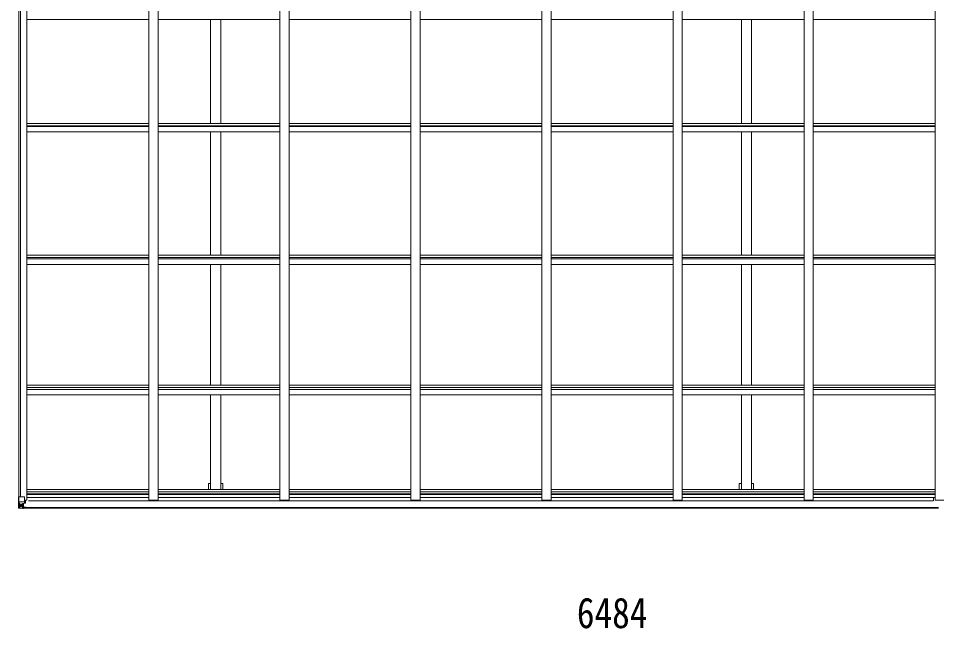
# Model space of a CAD drawing. Units: millimetres at full size; details may follow other scales. Extents: x -9783 to 9892, y -6828 to 6752.
# Drawn here: x 602 to 5620, y 279 to 3611 of the extents above; entities that cross this region are included whole.
import ezdxf
from ezdxf.enums import TextEntityAlignment as Align

# ---------------------------------------------------------------- set-up
doc = ezdxf.new("R2010")
doc.units = ezdxf.units.MM
doc.header["$LTSCALE"] = 35
for name, color, linetype, lineweight in [('0-1_本体', 4, 'Continuous', 9), ('0-2_部品', 7, 'Continuous', 9), ('0-A_寸法', 6, 'Continuous', 9)]:
    doc.layers.add(name, color=color, linetype=linetype, lineweight=lineweight)
doc.styles.add('ＭＳ ゴシック', font='')
doc.styles.get('ＭＳ ゴシック').set_extended_font_data('MS Gothic')

msp = doc.modelspace()

# ---------------------------------------------------------------- linework, layer by layer
at = {"layer": '0-1_本体'}
for p, q in [((649.38, 979.57), (649.38, 6286.59)), ((1315.38, 979.57), (1315.38, 6286.59)), ((1365.38, 979.57), (1365.38, 6286.59)), ((2031.38, 979.57), (2031.38, 6286.59)), ((2081.38, 979.57), (2081.38, 6286.59)), ((2747.38, 979.57), (2747.38, 6286.59)), ((2797.38, 979.57), (2797.38, 6286.59)), ((3463.38, 979.57), (3463.38, 6286.59)), ((3513.38, 979.57), (3513.38, 6286.59)), ((4179.38, 979.57), (4179.38, 6286.59)), ((4229.38, 979.57), (4229.38, 6286.59)), ((4895.38, 979.57), (4895.38, 6286.59)), ((4945.38, 979.57), (4945.38, 6286.59)), ((5611.38, 979.57), (5611.38, 6286.59)), ((604.38, 998.03), (604.38, 6268.13)), ((614.2, 998.03), (614.2, 6268.13)), ((649.38, 3605.08), (1315.38, 3605.08)), ((1365.38, 3605.08), (2031.38, 3605.08)), ((1652.88, 3037.56), (1652.88, 3605.08)), ((1707.88, 3037.56), (1707.88, 3605.08)), ((2081.38, 3605.08), (2747.38, 3605.08)), ((2797.38, 3605.08), (3463.38, 3605.08)), ((3513.38, 3605.08), (4179.38, 3605.08)), ((4229.38, 3605.08), (4895.38, 3605.08)), ((4552.88, 3037.56), (4552.88, 3605.08)), ((4607.88, 3037.56), (4607.88, 3605.08)), ((4945.38, 3605.08), (5611.38, 3605.08)), ((649.38, 3037.56), (1315.38, 3037.56)), ((649.38, 3024.54), (1315.38, 3024.54)), ((649.38, 3020.67), (1315.38, 3020.67)), ((1365.38, 3037.56), (2031.38, 3037.56)), ((1365.38, 3024.54), (2031.38, 3024.54)), ((1365.38, 3020.67), (2031.38, 3020.67)), ((2081.38, 3037.56), (2747.38, 3037.56)), ((2081.38, 3024.54), (2747.38, 3024.54)), ((2081.38, 3020.67), (2747.38, 3020.67)), ((2797.38, 3037.56), (3463.38, 3037.56)), ((2797.38, 3024.54), (3463.38, 3024.54)), ((2797.38, 3020.67), (3463.38, 3020.67)), ((3513.38, 3037.56), (4179.38, 3037.56)), ((3513.38, 3024.54), (4179.38, 3024.54)), ((3513.38, 3020.67), (4179.38, 3020.67)), ((4229.38, 3037.56), (4895.38, 3037.56)), ((4229.38, 3024.54), (4895.38, 3024.54)), ((4229.38, 3020.67), (4895.38, 3020.67)), ((4945.38, 3037.56), (5611.38, 3037.56)), ((4945.38, 3024.54), (5611.38, 3024.54)), ((4945.38, 3020.67), (5611.38, 3020.67)), ((649.38, 2990.79), (1315.38, 2990.79)), ((1365.38, 2990.79), (2031.38, 2990.79)), ((1652.88, 2318.26), (1652.88, 2990.79)), ((1707.88, 2318.26), (1707.88, 2990.79)), ((2081.38, 2990.79), (2747.38, 2990.79)), ((2797.38, 2990.79), (3463.38, 2990.79)), ((3513.38, 2990.79), (4179.38, 2990.79)), ((4229.38, 2990.79), (4895.38, 2990.79)), ((4552.88, 2318.26), (4552.88, 2990.79)), ((4607.88, 2318.26), (4607.88, 2990.79)), ((4945.38, 2990.79), (5611.38, 2990.79)), ((649.38, 2318.26), (1315.38, 2318.26)), ((1365.38, 2318.26), (2031.38, 2318.26)), ((2081.38, 2318.26), (2747.38, 2318.26)), ((2797.38, 2318.26), (3463.38, 2318.26)), ((3513.38, 2318.26), (4179.38, 2318.26)), ((4229.38, 2318.26), (4895.38, 2318.26)), ((4945.38, 2318.26), (5611.38, 2318.26)), ((649.36, 2305.34), (1315.36, 2305.34)), ((649.38, 2297.02), (1315.38, 2297.02)), ((649.38, 2267.75), (1315.38, 2267.75)), ((1365.36, 2305.34), (2031.36, 2305.34)), ((1365.38, 2297.02), (2031.38, 2297.02)), ((1365.38, 2267.75), (2031.38, 2267.75)), ((1652.88, 1607.48), (1652.88, 2267.75)), ((1707.88, 1607.48), (1707.88, 2267.75)), ((2081.36, 2305.34), (2747.36, 2305.34)), ((2081.38, 2297.02), (2747.38, 2297.02)), ((2081.38, 2267.75), (2747.38, 2267.75)), ((2797.36, 2305.34), (3463.36, 2305.34)), ((2797.38, 2297.02), (3463.38, 2297.02)), ((2797.38, 2267.75), (3463.38, 2267.75)), ((3513.36, 2305.34), (4179.36, 2305.34)), ((3513.38, 2297.02), (4179.38, 2297.02)), ((3513.38, 2267.75), (4179.38, 2267.75)), ((4229.36, 2305.34), (4895.36, 2305.34)), ((4229.38, 2297.02), (4895.38, 2297.02)), ((4229.38, 2267.75), (4895.38, 2267.75)), ((4552.88, 1607.48), (4552.88, 2267.75)), ((4607.88, 1607.48), (4607.88, 2267.75)), ((4945.36, 2305.34), (5611.36, 2305.34)), ((4945.38, 2297.02), (5611.38, 2297.02)), ((4945.38, 2267.75), (5611.38, 2267.75)), ((649.38, 1607.48), (1315.38, 1607.48)), ((1365.38, 1607.48), (2031.38, 1607.48)), ((2081.38, 1607.48), (2747.38, 1607.48)), ((2797.38, 1607.48), (3463.38, 1607.48)), ((3513.38, 1607.48), (4179.38, 1607.48)), ((4229.38, 1607.48), (4895.38, 1607.48)), ((4945.38, 1607.48), (5611.38, 1607.48)), ((649.38, 1594.65), (1315.38, 1594.65)), ((649.38, 1584.49), (1315.38, 1584.49)), ((649.38, 1555.53), (1315.38, 1555.53)), ((1365.38, 1594.65), (2031.38, 1594.65)), ((1365.38, 1584.49), (2031.38, 1584.49)), ((1365.38, 1555.53), (2031.38, 1555.53)), ((1652.88, 1038.43), (1652.88, 1555.53)), ((1707.88, 1038.43), (1707.88, 1555.53)), ((2081.38, 1594.65), (2747.38, 1594.65)), ((2081.38, 1584.49), (2747.38, 1584.49)), ((2081.38, 1555.53), (2747.38, 1555.53)), ((2797.38, 1594.65), (3463.38, 1594.65)), ((2797.38, 1584.49), (3463.38, 1584.49)), ((2797.38, 1555.53), (3463.38, 1555.53)), ((3513.38, 1594.65), (4179.38, 1594.65)), ((3513.38, 1584.49), (4179.38, 1584.49)), ((3513.38, 1555.53), (4179.38, 1555.53)), ((4229.38, 1594.65), (4895.38, 1594.65)), ((4229.38, 1584.49), (4895.38, 1584.49)), ((4229.38, 1555.53), (4895.38, 1555.53)), ((4552.88, 1038.43), (4552.88, 1555.53)), ((4607.88, 1038.43), (4607.88, 1555.53)), ((4945.38, 1594.65), (5611.38, 1594.65)), ((4945.38, 1584.49), (5611.38, 1584.49)), ((4945.38, 1555.53), (5611.38, 1555.53)), ((1640.88, 1071.26), (1652.88, 1071.26)), ((1640.88, 1071.26), (1640.88, 1038.43)), ((1719.88, 1071.26), (1707.88, 1071.26)), ((1719.88, 1071.26), (1719.88, 1038.43)), ((4540.88, 1071.26), (4552.88, 1071.26)), ((4540.88, 1071.26), (4540.88, 1038.43)), ((4619.88, 1071.26), (4607.88, 1071.26)), ((4619.88, 1071.26), (4619.88, 1038.43)), ((649.38, 1038.43), (1315.38, 1038.43)), ((649.38, 1025.6), (1315.38, 1025.6)), ((649.38, 1014.26), (1315.38, 1014.26)), ((649.38, 1010.47), (1315.38, 1010.47)), ((1365.38, 1038.43), (2031.38, 1038.43)), ((1365.38, 1025.6), (2031.38, 1025.6)), ((1365.38, 1014.26), (2031.38, 1014.26)), ((1365.38, 1010.47), (2031.38, 1010.47)), ((2081.38, 1038.43), (2747.38, 1038.43)), ((2081.38, 1025.6), (2747.38, 1025.6)), ((2081.38, 1014.26), (2747.38, 1014.26)), ((2081.38, 1010.47), (2747.38, 1010.47)), ((2797.38, 1038.43), (3463.38, 1038.43)), ((2797.38, 1025.6), (3463.38, 1025.6)), ((2797.38, 1014.26), (3463.38, 1014.26)), ((2797.38, 1010.47), (3463.38, 1010.47)), ((3513.38, 1038.43), (4179.38, 1038.43)), ((3513.38, 1025.6), (4179.38, 1025.6)), ((3513.38, 1014.26), (4179.38, 1014.26)), ((3513.38, 1010.47), (4179.38, 1010.47)), ((4229.38, 1038.43), (4895.38, 1038.43)), ((4229.38, 1025.6), (4895.38, 1025.6)), ((4229.38, 1014.26), (4895.38, 1014.26)), ((4229.38, 1010.47), (4895.38, 1010.47)), ((4945.38, 1038.43), (5611.38, 1038.43)), ((4945.38, 1025.6), (5611.38, 1025.6)), ((4945.38, 1014.26), (5611.38, 1014.26)), ((4945.38, 1010.47), (5611.38, 1010.47)), ((649.38, 979.57), (636.38, 979.57)), ((649.38, 994.52), (1315.38, 994.52)), ((5602.38, 976.24), (658.38, 976.24)), ((1315.38, 979.57), (1365.38, 979.57)), ((1365.38, 994.52), (2031.38, 994.52)), ((2031.38, 979.57), (2081.38, 979.57)), ((2081.38, 994.52), (2747.38, 994.52)), ((2747.38, 979.57), (2797.38, 979.57)), ((2797.38, 994.52), (3463.38, 994.52)), ((3463.38, 979.57), (3513.38, 979.57)), ((3513.38, 994.52), (4179.38, 994.52)), ((4179.38, 979.57), (4229.38, 979.57)), ((4229.38, 994.52), (4895.38, 994.52)), ((4895.38, 979.57), (4945.38, 979.57)), ((4945.38, 994.52), (5611.38, 994.52)), ((5602.38, 976.24), (5602.38, 994.52)), ((5611.38, 979.57), (5661.38, 979.57)), ((625.88, 939.69), (5629.88, 939.69)), ((625.88, 937.26), (5629.88, 937.26))]:
    msp.add_line(p, q, dxfattribs=at)
at = {"layer": '0-2_部品'}
for p, q in [((605.22, 998.03), (635.38, 998.03)), ((605.22, 998.03), (605.22, 937.45)), ((605.77, 971.15), (612.38, 971.36)), ((605.77, 971.15), (609.91, 959.06)), ((612.38, 957.83), (610.05, 957.8)), ((610.05, 957.8), (610.05, 944.33)), ((612.38, 971.36), (636.38, 971.36)), ((612.38, 957.83), (624.38, 957.83)), ((612.38, 957.83), (612.38, 957.83)), ((624.38, 961.13), (624.38, 935.03)), ((625.88, 957.83), (624.38, 957.83)), ((635.55, 963.67), (625.2, 962.02)), ((625.2, 961.39), (635.55, 963.04)), ((625.2, 962.02), (625.2, 961.39)), ((629.88, 954.23), (625.88, 954.23)), ((629.88, 962.13), (629.88, 942.17)), ((635.55, 963.04), (635.55, 963.67)), ((635.83, 963.12), (639.88, 963.15)), ((636.38, 997.03), (636.38, 963.93)), ((640.88, 975.03), (636.38, 975.03)), ((639.88, 964.89), (640.88, 964.88)), ((640.88, 963.16), (639.88, 963.15)), ((640.88, 979.57), (640.88, 963.16)), ((602.38, 937.32), (602.38, 937.36)), ((603.32, 936.36), (603.32, 936.33)), ((603.32, 936.32), (603.32, 936.32)), ((612.29, 935.93), (604.36, 936.41)), ((605.22, 937.38), (605.22, 937.45)), ((609.19, 940.82), (606.46, 937.15)), ((610.05, 944.33), (612.38, 944.27)), ((612.38, 944.27), (624.38, 944.27)), ((624.38, 935.15), (612.38, 935.93)), ((617.86, 951.47), (617.86, 952.43)), ((623.38, 944.27), (624.38, 944.27)), ((625.88, 944.27), (624.38, 944.27)), ((625.88, 940.74), (624.38, 940.74)), ((624.38, 935.92), (630.88, 935.52)), ((630.88, 934.63), (624.38, 935.03)), ((629.88, 946.03), (625.88, 946.03)), ((626.38, 941.1), (625.88, 941.1)), ((630.88, 936.44), (625.88, 936.53)), ((625.99, 942.4), (629.88, 942.4)), ((626.37, 942.19), (626.37, 942.03)), ((626.37, 942.03), (626.38, 942.03)), ((636.38, 941.94), (626.38, 942.03)), ((626.38, 940.07), (626.38, 942.03)), ((634.38, 940.1), (626.38, 940.1)), ((634.38, 940.07), (626.38, 940.07)), ((630.88, 936.44), (630.88, 937.26)), ((630.88, 936.03), (630.88, 936.44)), ((630.88, 936.03), (630.88, 935.52)), ((630.88, 935.52), (630.88, 934.63)), ((635.88, 936.83), (635.88, 937.26)), ((636.18, 936.83), (635.88, 936.83)), ((636.18, 936.83), (637.87, 937.26)), ((636.38, 941.94), (636.38, 940.33)), ((636.38, 940.33), (641.38, 940.33)), ((641.38, 939.69), (641.38, 940.33)), ((641.38, 940.33), (642.38, 940.33)), ((642.38, 942.01), (642.38, 941.9)), ((642.38, 940.33), (642.38, 941.9)), ((642.38, 940.33), (642.38, 939.69))]:
    msp.add_line(p, q, dxfattribs=at)
for points in [[(602.38, 937.36), (602.38, 998.03), (605.22, 998.03)], [(630.88, 936.03), (625.88, 936.03), (625.88, 961.49)], [(639.88, 963.15), (639.88, 964.89), (636.38, 964.91)], [(603.32, 936.32), (612.38, 935.77), (624.38, 935.03)], [(615.94, 950.51), (614.98, 950.51), (614.98, 949.55), (615.94, 949.55)], [(617.86, 952.43), (616.9, 952.43), (616.9, 951.47)], [(616.9, 948.59), (616.9, 947.63), (617.86, 947.63), (617.86, 948.59)], [(618.82, 949.55), (619.78, 949.55), (619.78, 950.51), (618.82, 950.51)], [(641.38, 942.06), (626.38, 942.19), (626.37, 942.19)], [(626.38, 941.1), (634.38, 941.1), (634.38, 939.69)], [(636.38, 941.94), (636.38, 941.95), (642.38, 941.9)]]:
    msp.add_lwpolyline(points, dxfattribs=at)
msp.add_circle((617.38, 950.03), 5.3, dxfattribs=at)
for centre, radius, start, end in [((625.31, 961.09), 0.937, 96.73234, 177.67791), ((625.31, 960.46), 0.937, 96.73234, 177.67791), ((635.38, 997.03), 1, 0, 90), ((635.44, 964.6), 0.937, 276.73234, 357.67791), ((635.44, 963.97), 0.937, 276.73234, 357.67791), ((603.38, 937.36), 0.999, 180.04917, 266.5576), ((603.38, 937.32), 0.999, 180.04917, 266.5576), ((603.38, 937.32), 1, 179.99921, 266.49983), ((604.53, 923.71), 12.7, 84.89689, 90.75534), ((606.5, 937.32), 1.28, 177.54105, 228.82169), ((615.94, 951.47), 0.96, 270, 0), ((615.94, 948.59), 0.96, 0, 90), ((618.82, 951.47), 0.96, 180, 270), ((618.82, 948.59), 0.96, 90, 180), ((626.39, 942.7), 0.513, 178.95293, 268.11972), ((626.38, 942.53), 0.5, 179.95536, 269.47105), ((626.38, 939.6), 0.5, 89.99891, 179.99891), ((626.38, 939.57), 0.5, 90.00309, 180.00198), ((641.52, 934.37), 7.69, 83.56574, 91.03001)]:
    msp.add_arc(centre, radius, start, end, dxfattribs=at)
for centre, major_axis, ratio, start_param, end_param in [((606.49, 968.8), (0.85, -2.32), 0.403757, 3.0087805, 3.9744392), ((608.64, 957.78), (0, -3), 0.468246, 1.5772882, 2.0127935), ((605.32, 936.24), (2, -0.12), 0.060933, 2.0712557, 3.1453404), ((804.32, 924.01), (201, -12.36), 0.060933, 3.1453404, 3.145839), ((605.51, 939.34), (-0.02, -3), 0.466854, 0.125683, 0.7596956), ((607.18, 944.41), (0.03, -5), 0.573921, 0.7672717, 1.551125), ((530.63, 944.27), (81.75, 0), 0.061163, 6.2824128, 6.2831853)]:
    msp.add_ellipse(centre, major_axis=major_axis, ratio=ratio, start_param=start_param, end_param=end_param, dxfattribs=at)

# ---------------------------------------------------------------- texts
at = {"layer": '0-A_寸法', "color": 7, "style": 'ＭＳ ゴシック', "width": 0.85}
msp.add_text('6484', height=166.8, dxfattribs=at).set_placement((3653.88, 231.58), align=Align.BOTTOM_LEFT)

doc.saveas('drawing.dxf')
